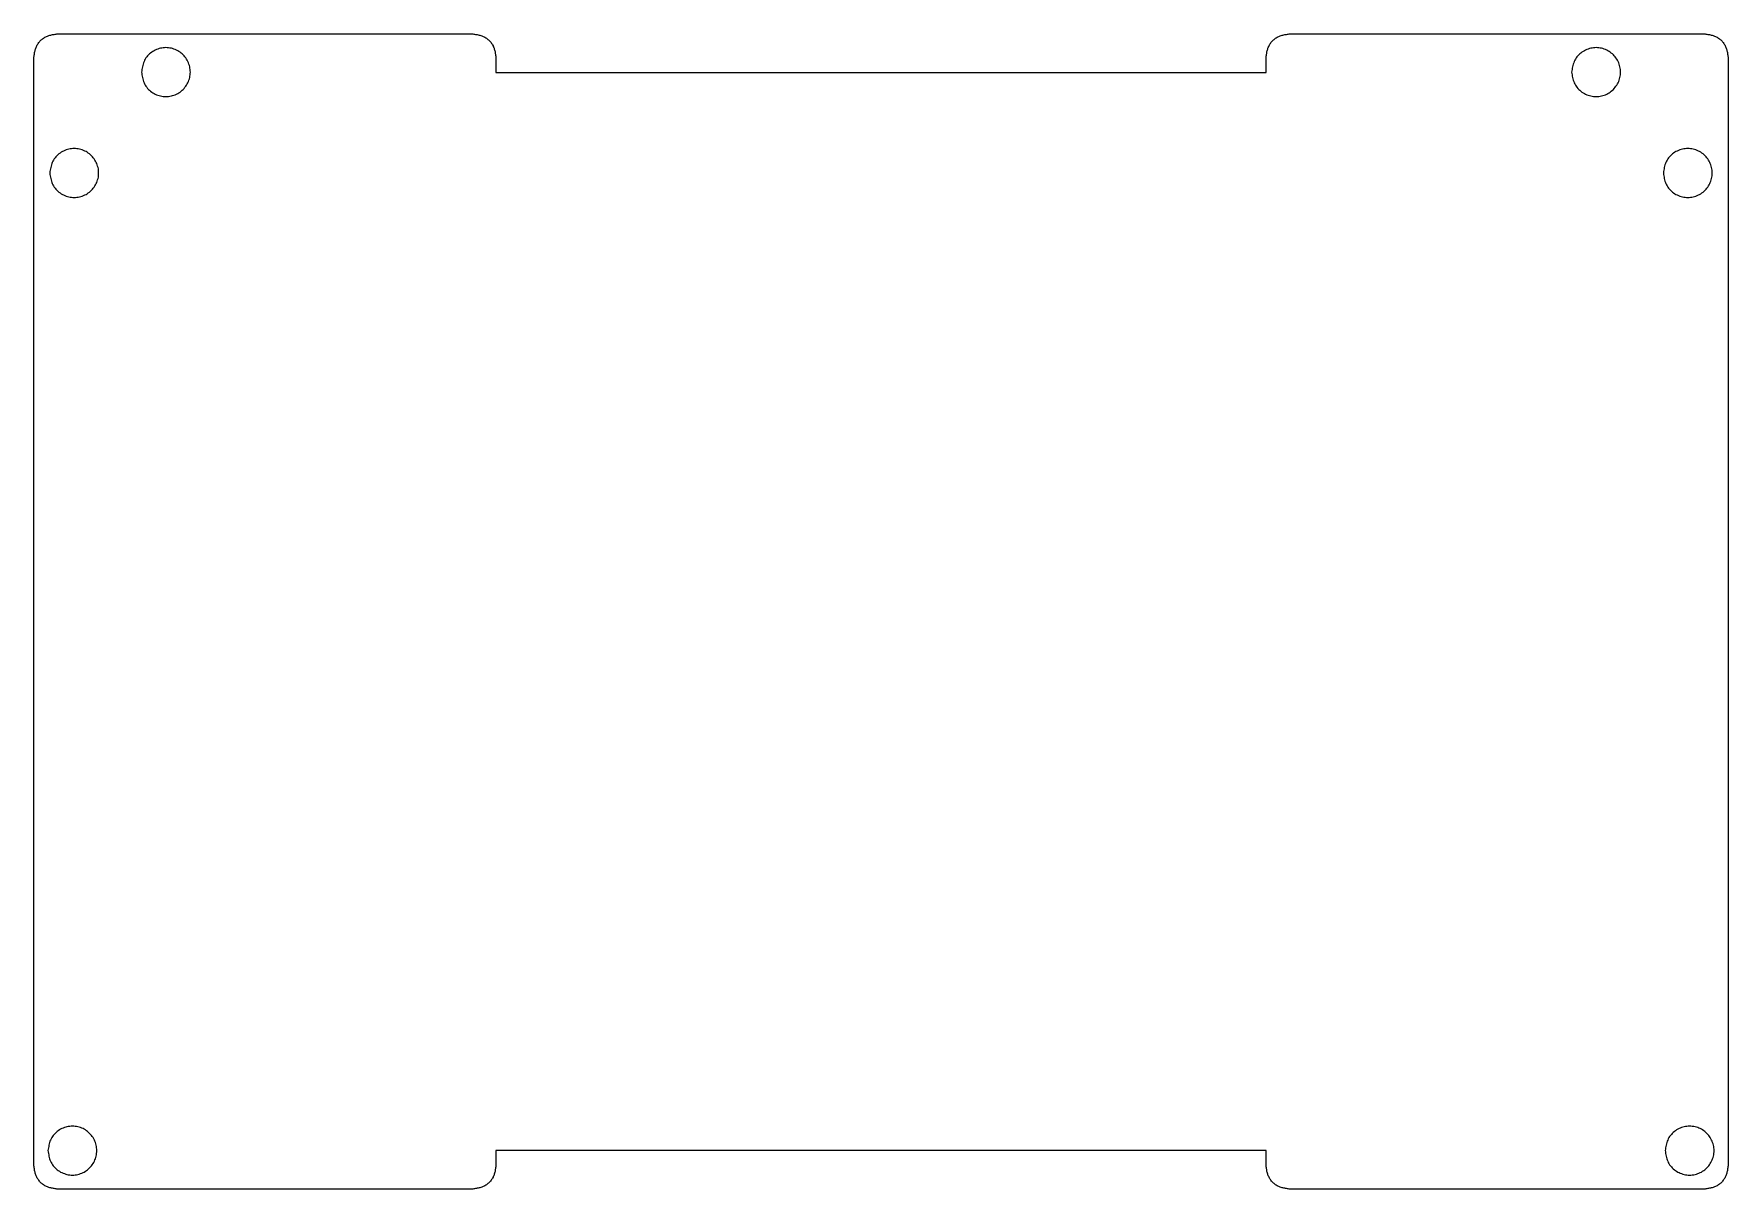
# Model space of a CAD drawing. Extents: x 0 to 220, y -124 to 26.
import ezdxf

# ---------------------------------------------------------------- set-up
doc = ezdxf.new("R2010")
doc.units = 0
doc.layers.get('0').update_dxf_attribs({"linetype": 'CONTINUOUS'})

msp = doc.modelspace()

# ---------------------------------------------------------------- linework, layer by layer
at = {"color": 1}
for points in [[(0, 23.46), (0.02, 23.58), (0.04, 23.69), (0.06, 23.81), (0.08, 23.93), (0.1, 24.04), (0.12, 24.16), (0.15, 24.27), (0.18, 24.38), (0.21, 24.49), (0.25, 24.6), (0.29, 24.71), (0.34, 24.82), (0.39, 24.92), (0.44, 25.03), (0.5, 25.13), (0.56, 25.23), (0.63, 25.32), (0.71, 25.41), (0.79, 25.5), (0.87, 25.59), (0.95, 25.67), (1.04, 25.75), (1.14, 25.82), (1.23, 25.89), (1.33, 25.96), (1.43, 26.02), (1.53, 26.07), (1.64, 26.12), (1.75, 26.17), (1.85, 26.21), (1.96, 26.24), (2.08, 26.28), (2.19, 26.31), (2.3, 26.33), (2.42, 26.36), (2.53, 26.38), (2.65, 26.4), (2.77, 26.42), (2.88, 26.44), (3, 26.46)], [(3, 26.46), (57, 26.46), (57, 26.46)], [(57, 26.46), (57.12, 26.44), (57.23, 26.42), (57.35, 26.4), (57.47, 26.38), (57.58, 26.36), (57.7, 26.33), (57.81, 26.31), (57.92, 26.28), (58.03, 26.24), (58.15, 26.21), (58.25, 26.17), (58.36, 26.12), (58.47, 26.07), (58.57, 26.02), (58.67, 25.96), (58.77, 25.89), (58.86, 25.82), (58.96, 25.75), (59.05, 25.67), (59.13, 25.59), (59.21, 25.5), (59.29, 25.41), (59.37, 25.32), (59.44, 25.23), (59.5, 25.13), (59.56, 25.03), (59.62, 24.92), (59.66, 24.82), (59.71, 24.71), (59.75, 24.6), (59.79, 24.49), (59.82, 24.38), (59.85, 24.27), (59.88, 24.16), (59.9, 24.04), (59.92, 23.93), (59.94, 23.81), (59.96, 23.69), (59.98, 23.58), (60, 23.46)], [(160, 23.46), (160.02, 23.58), (160.04, 23.69), (160.06, 23.81), (160.08, 23.93), (160.1, 24.04), (160.12, 24.16), (160.15, 24.27), (160.18, 24.38), (160.21, 24.49), (160.25, 24.6), (160.29, 24.71), (160.34, 24.82), (160.39, 24.92), (160.44, 25.03), (160.5, 25.13), (160.56, 25.23), (160.63, 25.32), (160.71, 25.41), (160.79, 25.5), (160.87, 25.59), (160.95, 25.67), (161.04, 25.75), (161.14, 25.82), (161.23, 25.89), (161.33, 25.96), (161.43, 26.02), (161.53, 26.07), (161.64, 26.12), (161.75, 26.17), (161.85, 26.21), (161.96, 26.24), (162.08, 26.28), (162.19, 26.31), (162.3, 26.33), (162.42, 26.36), (162.53, 26.38), (162.65, 26.4), (162.77, 26.42), (162.88, 26.44), (163, 26.46)], [(163, 26.46), (217, 26.46)], [(217, 26.46), (217.12, 26.44), (217.23, 26.42), (217.35, 26.4), (217.47, 26.38), (217.58, 26.36), (217.7, 26.33), (217.81, 26.31), (217.92, 26.28), (218.04, 26.24), (218.15, 26.21), (218.25, 26.17), (218.36, 26.12), (218.47, 26.07), (218.57, 26.02), (218.67, 25.96), (218.77, 25.89), (218.86, 25.82), (218.96, 25.75), (219.05, 25.67), (219.13, 25.59), (219.21, 25.5), (219.29, 25.41), (219.37, 25.32), (219.44, 25.23), (219.5, 25.13), (219.56, 25.03), (219.61, 24.92), (219.66, 24.82), (219.71, 24.71), (219.75, 24.6), (219.79, 24.49), (219.82, 24.38), (219.85, 24.27), (219.88, 24.16), (219.9, 24.04), (219.92, 23.93), (219.94, 23.81), (219.96, 23.69), (219.98, 23.58), (220, 23.46)], [(0, -120.54), (0, 23.46)], [(60, 23.46), (60, 21.46), (160, 21.46), (160, 23.46)], [(220, 23.46), (220, -120.54)], [(160, -120.54), (160, -118.54), (60, -118.54), (60, -120.54)], [(3, -123.54), (2.88, -123.52), (2.77, -123.5), (2.65, -123.48), (2.53, -123.46), (2.42, -123.44), (2.3, -123.42), (2.19, -123.39), (2.08, -123.36), (1.96, -123.33), (1.85, -123.29), (1.75, -123.25), (1.64, -123.21), (1.53, -123.16), (1.43, -123.1), (1.33, -123.04), (1.23, -122.98), (1.14, -122.91), (1.04, -122.83), (0.95, -122.76), (0.87, -122.67), (0.79, -122.59), (0.71, -122.5), (0.63, -122.4), (0.56, -122.31), (0.5, -122.21), (0.44, -122.11), (0.39, -122.01), (0.34, -121.9), (0.29, -121.8), (0.25, -121.69), (0.21, -121.58), (0.18, -121.47), (0.15, -121.35), (0.12, -121.24), (0.1, -121.12), (0.08, -121.01), (0.06, -120.89), (0.04, -120.78), (0.02, -120.66), (0, -120.54)], [(60, -120.54), (59.98, -120.66), (59.96, -120.78), (59.94, -120.89), (59.92, -121.01), (59.9, -121.12), (59.88, -121.24), (59.85, -121.35), (59.82, -121.47), (59.79, -121.58), (59.75, -121.69), (59.71, -121.8), (59.66, -121.9), (59.62, -122.01), (59.56, -122.11), (59.5, -122.21), (59.44, -122.31), (59.37, -122.4), (59.29, -122.5), (59.21, -122.59), (59.13, -122.67), (59.05, -122.76), (58.96, -122.83), (58.86, -122.91), (58.77, -122.98), (58.67, -123.04), (58.57, -123.1), (58.47, -123.16), (58.36, -123.21), (58.25, -123.25), (58.15, -123.29), (58.03, -123.33), (57.92, -123.36), (57.81, -123.39), (57.7, -123.42), (57.58, -123.44), (57.47, -123.46), (57.35, -123.48), (57.23, -123.5), (57.12, -123.52), (57, -123.54)], [(163, -123.54), (162.88, -123.52), (162.77, -123.5), (162.65, -123.48), (162.53, -123.46), (162.42, -123.44), (162.3, -123.42), (162.19, -123.39), (162.08, -123.36), (161.96, -123.33), (161.85, -123.29), (161.75, -123.25), (161.64, -123.21), (161.53, -123.16), (161.43, -123.1), (161.33, -123.04), (161.23, -122.98), (161.14, -122.91), (161.04, -122.83), (160.95, -122.75), (160.87, -122.67), (160.79, -122.59), (160.71, -122.5), (160.63, -122.4), (160.56, -122.31), (160.5, -122.21), (160.44, -122.11), (160.39, -122.01), (160.34, -121.9), (160.29, -121.8), (160.25, -121.69), (160.21, -121.58), (160.18, -121.47), (160.15, -121.35), (160.12, -121.24), (160.1, -121.12), (160.08, -121.01), (160.06, -120.89), (160.04, -120.78), (160.02, -120.66), (160, -120.54)], [(220, -120.54), (219.98, -120.66), (219.96, -120.78), (219.94, -120.89), (219.92, -121.01), (219.9, -121.12), (219.88, -121.24), (219.85, -121.35), (219.82, -121.47), (219.79, -121.58), (219.75, -121.69), (219.71, -121.8), (219.66, -121.9), (219.61, -122.01), (219.56, -122.11), (219.5, -122.21), (219.44, -122.31), (219.37, -122.4), (219.29, -122.5), (219.21, -122.59), (219.13, -122.67), (219.05, -122.75), (218.96, -122.83), (218.86, -122.91), (218.77, -122.98), (218.67, -123.04), (218.57, -123.1), (218.47, -123.16), (218.36, -123.21), (218.25, -123.25), (218.15, -123.29), (218.04, -123.33), (217.92, -123.36), (217.81, -123.39), (217.7, -123.42), (217.58, -123.44), (217.47, -123.46), (217.35, -123.48), (217.23, -123.5), (217.12, -123.52), (217, -123.54)], [(57, -123.54), (3, -123.54)], [(217, -123.54), (163, -123.54)]]:
    msp.add_lwpolyline(points, dxfattribs=at)
for points in [[(13.97, 21.49), (14, 21.31), (14.03, 21.14), (14.06, 20.96), (14.09, 20.79), (14.13, 20.61), (14.18, 20.45), (14.24, 20.28), (14.3, 20.12), (14.37, 19.96), (14.45, 19.81), (14.55, 19.66), (14.65, 19.52), (14.77, 19.38), (14.89, 19.25), (15.02, 19.13), (15.16, 19.01), (15.3, 18.91), (15.45, 18.81), (15.61, 18.72), (15.77, 18.64), (15.93, 18.56), (16.1, 18.5), (16.27, 18.44), (16.44, 18.4), (16.61, 18.36), (16.79, 18.34), (16.96, 18.32), (17.14, 18.32), (17.32, 18.32), (17.5, 18.34), (17.67, 18.36), (17.85, 18.4), (18.02, 18.44), (18.19, 18.5), (18.35, 18.56), (18.52, 18.64), (18.68, 18.72), (18.83, 18.81), (18.98, 18.91), (19.12, 19.01), (19.25, 19.13), (19.38, 19.25), (19.5, 19.38), (19.62, 19.52), (19.73, 19.66), (19.83, 19.81), (19.92, 19.96), (20, 20.12), (20.07, 20.28), (20.14, 20.45), (20.19, 20.61), (20.23, 20.79), (20.27, 20.96), (20.3, 21.14), (20.31, 21.31), (20.32, 21.49), (20.31, 21.67), (20.3, 21.85), (20.27, 22.02), (20.23, 22.2), (20.19, 22.37), (20.14, 22.54), (20.07, 22.71), (20, 22.87), (19.92, 23.03), (19.83, 23.18), (19.73, 23.33), (19.62, 23.47), (19.5, 23.6), (19.38, 23.73), (19.25, 23.85), (19.12, 23.97), (18.98, 24.08), (18.83, 24.18), (18.68, 24.27), (18.52, 24.35), (18.35, 24.42), (18.19, 24.49), (18.02, 24.54), (17.85, 24.59), (17.67, 24.62), (17.5, 24.65), (17.32, 24.66), (17.14, 24.67), (16.96, 24.66), (16.79, 24.65), (16.61, 24.62), (16.44, 24.59), (16.27, 24.54), (16.1, 24.49), (15.93, 24.42), (15.77, 24.35), (15.61, 24.27), (15.45, 24.18), (15.3, 24.08), (15.16, 23.97), (15.02, 23.85), (14.89, 23.73), (14.77, 23.6), (14.65, 23.47), (14.55, 23.33), (14.45, 23.18), (14.37, 23.03), (14.3, 22.87), (14.24, 22.71), (14.18, 22.54), (14.13, 22.37), (14.09, 22.2), (14.06, 22.02), (14.03, 21.85), (14, 21.67)], [(199.68, 21.49), (199.71, 21.31), (199.74, 21.14), (199.77, 20.96), (199.81, 20.79), (199.85, 20.61), (199.9, 20.45), (199.95, 20.28), (200.01, 20.12), (200.09, 19.96), (200.17, 19.81), (200.26, 19.66), (200.37, 19.52), (200.48, 19.38), (200.61, 19.25), (200.74, 19.13), (200.88, 19.01), (201.02, 18.91), (201.17, 18.81), (201.33, 18.72), (201.48, 18.64), (201.65, 18.56), (201.81, 18.5), (201.98, 18.44), (202.16, 18.4), (202.33, 18.36), (202.5, 18.34), (202.68, 18.32), (202.86, 18.32), (203.04, 18.32), (203.21, 18.34), (203.39, 18.36), (203.56, 18.4), (203.73, 18.44), (203.9, 18.5), (204.07, 18.56), (204.23, 18.64), (204.39, 18.72), (204.54, 18.81), (204.69, 18.91), (204.83, 19.01), (204.97, 19.13), (205.1, 19.25), (205.22, 19.38), (205.34, 19.52), (205.44, 19.66), (205.54, 19.81), (205.63, 19.96), (205.71, 20.12), (205.79, 20.28), (205.85, 20.45), (205.91, 20.61), (205.95, 20.79), (205.99, 20.96), (206.01, 21.14), (206.03, 21.31), (206.03, 21.49), (206.03, 21.67), (206.01, 21.85), (205.99, 22.02), (205.95, 22.2), (205.91, 22.37), (205.85, 22.54), (205.79, 22.71), (205.71, 22.87), (205.63, 23.03), (205.54, 23.18), (205.44, 23.33), (205.34, 23.47), (205.22, 23.6), (205.1, 23.73), (204.97, 23.85), (204.83, 23.97), (204.69, 24.08), (204.54, 24.18), (204.39, 24.27), (204.23, 24.35), (204.07, 24.42), (203.9, 24.49), (203.73, 24.54), (203.56, 24.59), (203.39, 24.62), (203.21, 24.65), (203.04, 24.66), (202.86, 24.67), (202.68, 24.66), (202.5, 24.65), (202.33, 24.62), (202.16, 24.59), (201.98, 24.54), (201.81, 24.49), (201.65, 24.42), (201.48, 24.35), (201.33, 24.27), (201.17, 24.18), (201.02, 24.08), (200.88, 23.97), (200.74, 23.85), (200.61, 23.73), (200.48, 23.6), (200.37, 23.47), (200.26, 23.33), (200.17, 23.18), (200.09, 23.03), (200.01, 22.87), (199.95, 22.71), (199.9, 22.54), (199.85, 22.37), (199.81, 22.2), (199.77, 22.02), (199.74, 21.85), (199.71, 21.67)], [(13.97, 21.49), (13.97, 21.49)], [(199.68, 21.49), (199.68, 21.49)], [(2.06, 8.4), (2.09, 8.22), (2.12, 8.04), (2.15, 7.87), (2.19, 7.69), (2.23, 7.52), (2.28, 7.35), (2.33, 7.18), (2.39, 7.02), (2.47, 6.86), (2.55, 6.71), (2.64, 6.56), (2.75, 6.42), (2.86, 6.29), (2.99, 6.16), (3.12, 6.03), (3.25, 5.92), (3.4, 5.81), (3.55, 5.71), (3.7, 5.62), (3.86, 5.54), (4.03, 5.47), (4.19, 5.4), (4.36, 5.35), (4.53, 5.3), (4.71, 5.27), (4.88, 5.24), (5.06, 5.23), (5.24, 5.22), (5.41, 5.23), (5.59, 5.24), (5.77, 5.27), (5.94, 5.3), (6.11, 5.35), (6.28, 5.4), (6.45, 5.47), (6.61, 5.54), (6.77, 5.62), (6.92, 5.71), (7.07, 5.81), (7.21, 5.92), (7.35, 6.03), (7.48, 6.16), (7.6, 6.29), (7.71, 6.42), (7.82, 6.56), (7.92, 6.71), (8.01, 6.86), (8.09, 7.02), (8.17, 7.18), (8.23, 7.35), (8.28, 7.52), (8.33, 7.69), (8.37, 7.87), (8.39, 8.04), (8.41, 8.22), (8.41, 8.4), (8.41, 8.57), (8.39, 8.75), (8.37, 8.93), (8.33, 9.1), (8.28, 9.27), (8.23, 9.44), (8.17, 9.61), (8.09, 9.77), (8.01, 9.93), (7.92, 10.08), (7.82, 10.23), (7.71, 10.37), (7.6, 10.51), (7.48, 10.64), (7.35, 10.76), (7.21, 10.87), (7.07, 10.98), (6.92, 11.08), (6.77, 11.17), (6.61, 11.25), (6.45, 11.33), (6.28, 11.39), (6.11, 11.44), (5.94, 11.49), (5.77, 11.53), (5.59, 11.55), (5.41, 11.57), (5.24, 11.57), (5.06, 11.57), (4.88, 11.55), (4.71, 11.53), (4.53, 11.49), (4.36, 11.44), (4.19, 11.39), (4.03, 11.33), (3.86, 11.25), (3.7, 11.17), (3.55, 11.08), (3.4, 10.98), (3.25, 10.87), (3.12, 10.76), (2.99, 10.64), (2.86, 10.51), (2.75, 10.37), (2.64, 10.23), (2.55, 10.08), (2.47, 9.93), (2.39, 9.77), (2.33, 9.61), (2.28, 9.44), (2.23, 9.27), (2.19, 9.1), (2.15, 8.93), (2.12, 8.75), (2.09, 8.57)], [(211.59, 8.4), (211.62, 8.22), (211.65, 8.04), (211.68, 7.87), (211.71, 7.69), (211.76, 7.52), (211.8, 7.35), (211.86, 7.18), (211.92, 7.02), (211.99, 6.86), (212.07, 6.71), (212.17, 6.56), (212.27, 6.42), (212.39, 6.29), (212.51, 6.16), (212.64, 6.03), (212.78, 5.92), (212.92, 5.81), (213.07, 5.71), (213.23, 5.62), (213.39, 5.54), (213.55, 5.47), (213.72, 5.4), (213.89, 5.35), (214.06, 5.3), (214.23, 5.27), (214.41, 5.24), (214.59, 5.23), (214.76, 5.22), (214.94, 5.23), (215.12, 5.24), (215.29, 5.27), (215.47, 5.3), (215.64, 5.35), (215.81, 5.4), (215.98, 5.47), (216.14, 5.54), (216.3, 5.62), (216.45, 5.71), (216.6, 5.81), (216.74, 5.92), (216.87, 6.03), (217, 6.16), (217.13, 6.29), (217.24, 6.42), (217.35, 6.56), (217.45, 6.71), (217.54, 6.86), (217.62, 7.02), (217.69, 7.18), (217.76, 7.35), (217.81, 7.52), (217.86, 7.69), (217.89, 7.87), (217.92, 8.04), (217.93, 8.22), (217.94, 8.4), (217.93, 8.57), (217.92, 8.75), (217.89, 8.93), (217.86, 9.1), (217.81, 9.27), (217.76, 9.44), (217.69, 9.61), (217.62, 9.77), (217.54, 9.93), (217.45, 10.08), (217.35, 10.23), (217.24, 10.37), (217.13, 10.51), (217, 10.64), (216.87, 10.76), (216.74, 10.87), (216.6, 10.98), (216.45, 11.08), (216.3, 11.17), (216.14, 11.25), (215.98, 11.33), (215.81, 11.39), (215.64, 11.44), (215.47, 11.49), (215.29, 11.53), (215.12, 11.55), (214.94, 11.57), (214.76, 11.57), (214.59, 11.57), (214.41, 11.55), (214.23, 11.53), (214.06, 11.49), (213.89, 11.44), (213.72, 11.39), (213.55, 11.33), (213.39, 11.25), (213.23, 11.17), (213.07, 11.08), (212.92, 10.98), (212.78, 10.87), (212.64, 10.76), (212.51, 10.64), (212.39, 10.51), (212.27, 10.37), (212.17, 10.23), (212.07, 10.08), (211.99, 9.93), (211.92, 9.77), (211.86, 9.61), (211.8, 9.44), (211.76, 9.27), (211.71, 9.1), (211.68, 8.93), (211.65, 8.75), (211.62, 8.57)], [(2.06, 8.4), (2.06, 8.4)], [(211.59, 8.4), (211.59, 8.4)], [(1.83, -118.54), (1.85, -118.72), (1.88, -118.9), (1.92, -119.07), (1.95, -119.25), (1.99, -119.42), (2.04, -119.59), (2.09, -119.75), (2.16, -119.92), (2.23, -120.07), (2.31, -120.23), (2.41, -120.37), (2.51, -120.52), (2.63, -120.65), (2.75, -120.78), (2.88, -120.9), (3.02, -121.02), (3.16, -121.13), (3.31, -121.22), (3.47, -121.32), (3.63, -121.4), (3.79, -121.47), (3.96, -121.53), (4.13, -121.59), (4.3, -121.63), (4.47, -121.67), (4.65, -121.69), (4.82, -121.71), (5, -121.72), (5.18, -121.71), (5.35, -121.69), (5.53, -121.67), (5.7, -121.63), (5.88, -121.59), (6.05, -121.53), (6.21, -121.47), (6.38, -121.4), (6.53, -121.32), (6.69, -121.22), (6.83, -121.13), (6.98, -121.02), (7.11, -120.9), (7.24, -120.78), (7.36, -120.65), (7.48, -120.52), (7.58, -120.37), (7.68, -120.23), (7.77, -120.07), (7.86, -119.92), (7.93, -119.75), (7.99, -119.59), (8.05, -119.42), (8.09, -119.25), (8.13, -119.07), (8.15, -118.9), (8.17, -118.72), (8.17, -118.54), (8.17, -118.36), (8.15, -118.19), (8.13, -118.01), (8.09, -117.84), (8.05, -117.66), (7.99, -117.49), (7.93, -117.33), (7.86, -117.17), (7.77, -117.01), (7.68, -116.85), (7.58, -116.71), (7.48, -116.56), (7.36, -116.43), (7.24, -116.3), (7.11, -116.18), (6.98, -116.06), (6.83, -115.96), (6.69, -115.86), (6.53, -115.77), (6.38, -115.68), (6.21, -115.61), (6.05, -115.55), (5.88, -115.49), (5.7, -115.45), (5.53, -115.41), (5.35, -115.39), (5.18, -115.37), (5, -115.37), (4.82, -115.37), (4.65, -115.39), (4.47, -115.41), (4.3, -115.45), (4.13, -115.49), (3.96, -115.55), (3.79, -115.61), (3.63, -115.68), (3.47, -115.77), (3.31, -115.86), (3.16, -115.96), (3.02, -116.06), (2.88, -116.18), (2.75, -116.3), (2.63, -116.43), (2.51, -116.56), (2.41, -116.71), (2.31, -116.85), (2.23, -117.01), (2.16, -117.17), (2.09, -117.33), (2.04, -117.49), (1.99, -117.66), (1.95, -117.84), (1.92, -118.01), (1.88, -118.19), (1.85, -118.36)], [(211.83, -118.54), (211.85, -118.72), (211.88, -118.9), (211.92, -119.07), (211.95, -119.25), (211.99, -119.42), (212.04, -119.59), (212.09, -119.75), (212.16, -119.92), (212.23, -120.07), (212.31, -120.23), (212.41, -120.37), (212.51, -120.52), (212.63, -120.65), (212.75, -120.78), (212.88, -120.9), (213.02, -121.02), (213.16, -121.13), (213.31, -121.22), (213.47, -121.32), (213.63, -121.4), (213.79, -121.47), (213.96, -121.53), (214.13, -121.59), (214.3, -121.63), (214.47, -121.67), (214.65, -121.69), (214.82, -121.71), (215, -121.72), (215.18, -121.71), (215.35, -121.69), (215.53, -121.67), (215.7, -121.63), (215.88, -121.59), (216.05, -121.53), (216.21, -121.47), (216.38, -121.4), (216.53, -121.32), (216.69, -121.22), (216.83, -121.13), (216.98, -121.02), (217.11, -120.9), (217.24, -120.78), (217.36, -120.65), (217.48, -120.52), (217.58, -120.37), (217.68, -120.23), (217.77, -120.07), (217.86, -119.92), (217.93, -119.75), (217.99, -119.59), (218.05, -119.42), (218.09, -119.25), (218.13, -119.07), (218.15, -118.9), (218.17, -118.72), (218.17, -118.54), (218.17, -118.36), (218.15, -118.19), (218.13, -118.01), (218.09, -117.84), (218.05, -117.66), (217.99, -117.49), (217.93, -117.33), (217.86, -117.17), (217.77, -117.01), (217.68, -116.85), (217.58, -116.71), (217.48, -116.56), (217.36, -116.43), (217.24, -116.3), (217.11, -116.18), (216.98, -116.06), (216.83, -115.96), (216.69, -115.86), (216.53, -115.77), (216.38, -115.68), (216.21, -115.61), (216.05, -115.55), (215.88, -115.49), (215.7, -115.45), (215.53, -115.41), (215.35, -115.39), (215.18, -115.37), (215, -115.37), (214.82, -115.37), (214.65, -115.39), (214.47, -115.41), (214.3, -115.45), (214.13, -115.49), (213.96, -115.55), (213.79, -115.61), (213.63, -115.68), (213.47, -115.77), (213.31, -115.86), (213.16, -115.96), (213.02, -116.06), (212.88, -116.18), (212.75, -116.3), (212.63, -116.43), (212.51, -116.56), (212.41, -116.71), (212.31, -116.85), (212.23, -117.01), (212.16, -117.17), (212.09, -117.33), (212.04, -117.49), (211.99, -117.66), (211.95, -117.84), (211.92, -118.01), (211.88, -118.19), (211.85, -118.36)], [(1.83, -118.54), (1.83, -118.54)], [(211.83, -118.54), (211.83, -118.54)]]:
    msp.add_lwpolyline(points, close=True, dxfattribs=at)

doc.saveas('drawing.dxf')
